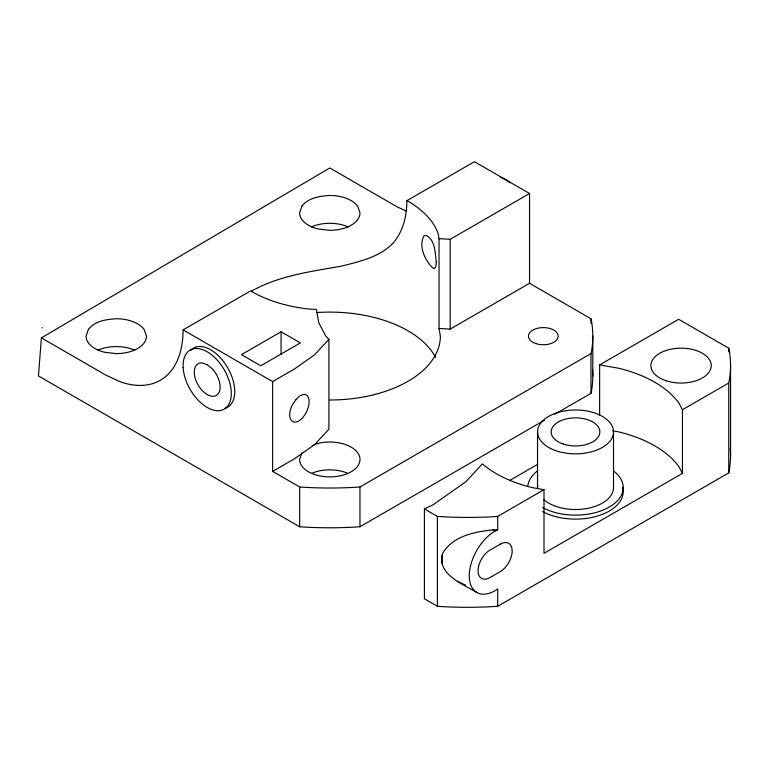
<?xml version="1.0" encoding="UTF-8"?>
<svg xmlns="http://www.w3.org/2000/svg" width="769" height="769" viewBox="0 0 769 769"><rect width="100%" height="100%" fill="white"/><g stroke="black" fill="none" stroke-linecap="round" stroke-linejoin="round"><path stroke-width="1.15" d="M406.618 211.264L397.304 206.948L329.795 167.969L41.401 337.879L38.45 375.945L299.641 526.746L304.024 527.053A262.95 151.81 0 0 0 355.576 527.053L359.959 526.746L544.365 420.268M599.637 415.327L599.637 364.9L618.382 368.188A112.024 64.673 0 0 1 679.008 403.187L682.449 409.742L682.449 473.368L544 553.296L544 489.67L497.706 516.403L497.706 529.822L493.054 529.851C474.531 531.715 452.182 536.224 442.415 553.872C436.946 574.674 463.419 584.209 476.838 592.486M554.728 414.289L590.986 393.353L590.986 353.586L591.534 351.058A262.95 151.81 0 0 0 591.534 321.298L590.986 318.77L529.543 283.29L450.192 329.103L439.041 328.469L439.041 238.669L438.234 233.93A110.563 63.837 0 0 0 407.983 201.247L406.839 200.709A109.698 69.229 54.9 0 1 392.43 243.811C378.559 257.5 359.267 261.585 341.08 266.228C310.666 271.553 279.109 275.629 251.742 290.99L251.53 291.115M590.986 393.353L591.534 390.825A262.95 151.81 0 0 0 592.563 369.553M544 489.67L532.648 487.69A111.986 64.654 0 0 1 482.394 463.88L465.822 481.779L433.11 504.781L424.411 508.905L424.411 598.782L437.398 606.27L441.771 606.587A262.95 151.81 0 0 0 493.381 606.558L497.706 606.27L728.743 472.887L728.743 383.01L729.281 380.482A262.95 151.81 0 0 0 729.281 350.722L728.743 348.194L678.662 319.279L599.637 364.9M728.743 472.887L729.281 470.359A262.95 151.81 0 0 0 730.233 448.029M301.9 452.854L299.602 459.449A30.193 17.437 0 0 0 333.736 476.732A30.193 17.437 0 0 0 358.969 454.94A30.193 17.437 0 0 0 318.241 443.348L314.636 444.597L328.911 429.169L328.911 339.379L325.614 335.822L318.693 322.634L316.444 309.455L308.234 308.984A110.563 63.837 0 0 1 251.626 291.518L250.694 290.865L183.089 329.891A110.073 63.548 60 0 1 120.445 381.866L105.959 375.157L41.401 337.879M328.911 339.379L314.636 354.797L294.537 368.937L272.63 381.587L183.089 329.891M406.839 200.709L474.444 161.682L529.543 193.5L529.543 283.29M281.07 331.785L241.466 354.644L260.749 365.784L300.352 342.916L281.07 331.785L281.07 354.509M439.041 238.669L450.192 239.303L529.543 193.5M272.63 381.587L272.63 471.378L294.537 458.737L314.185 444.905L312.272 445.674M272.63 471.378L299.641 486.979L304.024 487.286A262.95 151.81 0 0 0 355.576 487.286L359.959 486.979L590.986 353.586M509.626 480.49L537.56 464.37M682.449 409.742L728.743 383.01M497.706 529.822L495.101 531.033A36.528 21.09 -60 0 0 469.273 575.77A36.528 21.09 -60 0 0 495.101 590.679L497.706 588.881L497.706 606.27M497.706 516.403L493.333 516.71A262.95 151.81 0 0 1 441.819 516.681L437.398 516.403L424.411 508.905M612.528 430.784L618.382 431.813A112.024 64.673 0 0 1 679.008 466.812L682.449 473.368M457.526 581.335L465.553 585.161M493.054 529.851L495.101 531.033L493.333 529.851M42.055 327.517L42.16 328.036M439.041 328.469L440.358 336.178A110.553 63.827 0 0 1 329.795 400.005M730.55 365.602L730.55 455.479M728.743 348.194L728.743 351.789M613.508 431.909L613.508 487.584A37.989 21.936 0 0 1 586.545 508.578A37.989 21.936 0 0 1 543.933 499.773M592.793 336.178L592.793 375.945M590.986 318.77L590.986 323.441M537.531 431.909L537.531 487.584A37.989 21.936 0 0 1 537.714 485.431M450.192 239.303L450.192 329.103M442.05 555.862L442.05 563.475M437.398 516.403L437.398 606.27M359.959 486.979L359.959 526.746M299.641 486.979L299.641 526.746M622.659 487.248A47.726 27.559 0 0 1 597.782 515.941A47.726 27.559 0 0 1 542.722 511.587M613.652 471.022A47.726 27.559 0 0 1 607.318 508.136A47.726 27.559 0 0 1 542.722 507.607M527.822 486.508A47.726 27.559 0 0 1 537.377 471.022M500.734 177.399A34.096 19.686 60 0 1 510.135 182.83M190.597 350.577A34.096 19.686 60 0 1 227.268 367.053A34.096 19.686 60 0 1 225 408.262M316.559 312.57A110.553 63.827 0 0 1 435.59 357.412M311.397 473.464A30.193 17.437 0 0 1 347.127 473.012M311.397 226.922A30.193 17.437 0 0 1 348.203 226.922M97.884 350.193A30.193 17.437 0 0 1 134.681 350.193M436.292 262.046L435.802 266.708L434.447 268.669L432.505 267.718C424.719 260.037 418.461 246.215 423.95 235.814L426.478 235.516C435.629 240.668 434.956 253.078 436.292 262.046M88.387 329.334L86.09 336.178A30.193 17.437 0 0 0 104.728 352.289L116.282 353.615A30.193 17.437 0 0 0 146.475 336.178L144.178 329.507A30.193 17.437 0 0 0 116.282 318.741C106.18 319.346 95.173 320.961 88.387 329.334M301.9 206.063L299.602 212.907A30.193 17.437 0 0 0 318.241 229.008L329.795 230.335A30.193 17.437 0 0 0 359.998 212.907L357.7 206.236A30.193 17.437 0 0 0 329.795 195.47C319.693 196.076 308.686 197.681 301.9 206.063M295.998 399.649L294.344 401.918A14.851 8.574 -60 0 0 294.344 422.085L295.998 422.066A14.909 7.719 -64.6 0 0 309.119 401.629A14.909 7.719 -64.6 0 0 295.998 399.649M500.273 544.154L489.94 550.114A16.803 9.699 -60 0 0 478.058 570.694A16.803 9.699 -60 0 0 489.94 577.557L500.273 571.588A16.803 9.699 -60 0 0 512.154 551.008A16.803 9.699 -60 0 0 500.273 544.154M207.188 364.669L202.257 362.958A18.283 10.555 60 0 0 196.941 382.77A18.283 10.555 60 0 0 217.454 394.612A18.283 10.555 60 0 0 212.148 368.668L207.188 364.669M563.341 444.088A24.348 14.063 0 0 0 599.868 431.909A24.348 14.063 0 0 0 563.341 419.739A24.348 14.063 0 0 0 563.341 444.088M665.973 380.703A30.193 17.437 0 0 0 711.267 365.602A30.193 17.437 0 0 0 665.973 350.51A30.193 17.437 0 0 0 665.973 380.703M550.469 448.404A37.989 21.936 0 0 0 612.778 436.196A37.989 21.936 0 0 0 563.302 411.146A37.989 21.936 0 0 0 550.469 448.404M183.147 367.534A34.096 19.686 60 0 0 220.588 410.483A34.096 19.686 60 0 0 217.858 360.796A34.096 19.686 60 0 0 183.147 367.534M535.887 343.608A14.851 8.574 0 0 0 558.169 336.178A14.851 8.574 0 0 0 535.887 328.748A14.851 8.574 0 0 0 535.887 343.608"/></g></svg>
